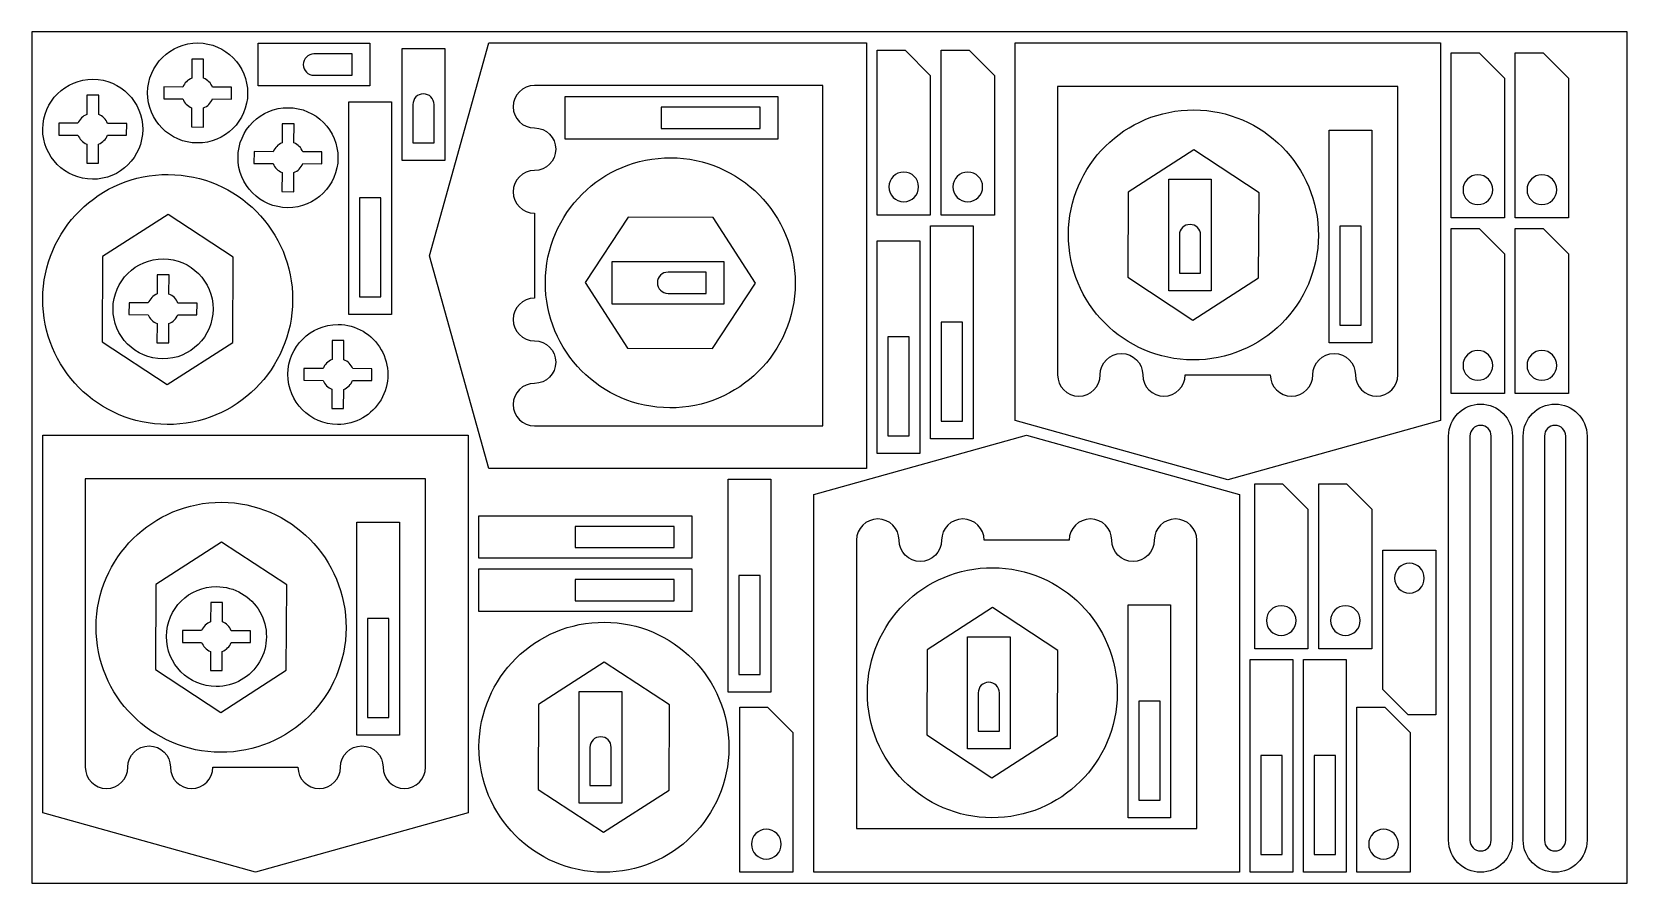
# Model space of a CAD drawing. Header units: metres. Extents: x 0 to 1500, y 0 to 800.
import ezdxf

# ---------------------------------------------------------------- set-up
doc = ezdxf.new("R2010")
doc.units = ezdxf.units.M

msp = doc.modelspace()

# ---------------------------------------------------------------- linework, layer by layer
for points in [[(0, 0), (1500, 0), (1500, 800), (0, 800)], [(317.7, 749.3), (212.7, 749.3), (212.7, 789.3), (317.7, 789.3)], [(348.2, 679.3), (348.2, 784.3), (388.2, 784.3), (388.2, 679.3)], [(429.7, 389.7), (373.9, 589.7), (429.7, 789.7), (784.7, 789.7), (784.7, 389.7)], [(794.8, 627.8), (794.8, 782.8), (821, 782.8), (844.8, 759.1), (844.8, 627.8)], [(855, 627.8), (855, 782.8), (881.2, 782.8), (905, 759.1), (905, 627.8)], [(1324.5, 434.7), (1124.5, 379), (924.5, 434.7), (924.5, 789.7), (1324.5, 789.7)], [(1334.7, 625.3), (1334.7, 780.3), (1360.9, 780.3), (1384.7, 756.5), (1384.7, 625.3)], [(1394.9, 625.3), (1394.9, 780.3), (1421.1, 780.3), (1444.9, 756.5), (1444.9, 625.3)], [(701.4, 699.3), (501.4, 699.3), (501.4, 739.3), (701.4, 739.3)], [(298, 534.4), (298, 734.4), (338, 734.4), (338, 534.4)], [(684.8, 729.3), (591.8, 729.3), (591.8, 709.3), (684.8, 709.3)], [(1219.9, 507.8), (1219.9, 707.8), (1259.9, 707.8), (1259.9, 507.8)], [(1092.5, 689.2), (1030.8, 649.5), (1030.5, 569.5), (1091.8, 529.2), (1153.5, 568.9), (1153.9, 648.9)], [(1069, 556.5), (1069, 661.5), (1109, 661.5), (1109, 556.5)], [(328, 551), (328, 644), (308, 644), (308, 551)], [(128, 628.5), (66.3, 588.8), (66, 508.8), (127.3, 468.5), (189, 508.2), (189.4, 588.2)], [(680.3, 563.8), (640.6, 625.5), (560.6, 625.9), (520.3, 564.5), (560, 502.8), (640, 502.5)], [(845, 417.7), (845, 617.7), (885, 617.7), (885, 417.7)], [(1249.9, 524.4), (1249.9, 617.4), (1229.9, 617.4), (1229.9, 524.4)], [(1334.7, 460.2), (1334.7, 615.2), (1360.9, 615.2), (1384.7, 591.4), (1384.7, 460.2)], [(1394.9, 460.2), (1394.9, 615.2), (1421.1, 615.2), (1444.9, 591.4), (1444.9, 460.2)], [(794.8, 403.7), (794.8, 603.7), (834.8, 603.7), (834.8, 403.7)], [(650.7, 544.2), (545.7, 544.2), (545.7, 584.2), (650.7, 584.2)], [(875, 434.3), (875, 527.3), (855, 527.3), (855, 434.3)], [(824.8, 420.3), (824.8, 513.3), (804.8, 513.3), (804.8, 420.3)], [(410.2, 66), (210.2, 10.2), (10.2, 66), (10.2, 421), (410.2, 421)], [(735.4, 365.2), (935.4, 421), (1135.4, 365.2), (1135.4, 10.2), (735.4, 10.2)], [(654.7, 179.5), (654.7, 379.5), (694.7, 379.5), (694.7, 179.5)], [(1149.8, 220.3), (1149.8, 375.3), (1176.1, 375.3), (1199.8, 351.5), (1199.8, 220.3)], [(1210.1, 220.3), (1210.1, 375.3), (1236.3, 375.3), (1260.1, 351.5), (1260.1, 220.3)], [(620.4, 305.3), (420.4, 305.3), (420.4, 345.3), (620.4, 345.3)], [(305.6, 139.1), (305.6, 339.1), (345.6, 339.1), (345.6, 139.1)], [(603.8, 335.3), (510.8, 335.3), (510.8, 315.3), (603.8, 315.3)], [(178.2, 320.4), (116.5, 280.7), (116.2, 200.7), (177.5, 160.4), (239.2, 200.2), (239.6, 280.2)], [(1320.3, 313), (1320.3, 158), (1294.1, 158), (1270.3, 181.8), (1270.3, 313)], [(620.4, 255.3), (420.4, 255.3), (420.4, 295.3), (620.4, 295.3)], [(603.8, 285.3), (510.8, 285.3), (510.8, 265.3), (603.8, 265.3)], [(684.7, 196.1), (684.7, 289.1), (664.7, 289.1), (664.7, 196.1)], [(903.4, 258.9), (841.7, 219.2), (841.4, 139.2), (902.7, 98.9), (964.4, 138.7), (964.8, 218.7)], [(1030.8, 61.4), (1030.8, 261.4), (1070.8, 261.4), (1070.8, 61.4)], [(335.6, 155.7), (335.6, 248.7), (315.6, 248.7), (315.6, 155.7)], [(879.8, 126.3), (879.8, 231.3), (919.8, 231.3), (919.8, 126.3)], [(1145.6, 10.2), (1145.6, 210.2), (1185.6, 210.2), (1185.6, 10.2)], [(1195.8, 10.2), (1195.8, 210.2), (1235.8, 210.2), (1235.8, 10.2)], [(538.2, 207.7), (476.5, 168), (476.2, 88), (537.5, 47.7), (599.2, 87.4), (599.6, 167.4)], [(514.7, 75), (514.7, 180), (554.7, 180), (554.7, 75)], [(665.6, 10.2), (665.6, 165.2), (691.8, 165.2), (715.6, 141.4), (715.6, 10.2)], [(1060.8, 78), (1060.8, 171), (1040.8, 171), (1040.8, 78)], [(1246, 10.2), (1246, 165.2), (1272.2, 165.2), (1296, 141.4), (1296, 10.2)], [(1175.6, 26.8), (1175.6, 119.8), (1155.6, 119.8), (1155.6, 26.8)], [(1225.8, 26.8), (1225.8, 119.8), (1205.8, 119.8), (1205.8, 26.8)]]:
    msp.add_lwpolyline(points, close=True)
for points in [[(156.1, 789.6, -1), (155.6, 695.6, -1)], [(150.2, 728.7), (150.2, 710.7), (161.3, 710.6), (161.3, 728.6, 0.206074), (169.8, 737), (187.8, 736.9), (187.8, 748), (169.8, 748.1, 0.206074), (161.5, 756.5), (161.5, 774.5), (150.4, 774.5), (150.4, 756.5, 0.206074), (141.9, 748.2), (123.9, 748.3), (123.9, 737.2), (141.9, 737.1, 0.206074)], [(301.1, 779.3), (265.2, 779.3, 1), (265.2, 759.3), (301.1, 759.3)], [(57.4, 755.5, -1), (57, 661.5, -1)], [(51.6, 694.6), (51.5, 676.6), (62.6, 676.6), (62.7, 694.6, 0.206074), (71.1, 702.9), (89.1, 702.9), (89.2, 713.9), (71.2, 714, 0.206074), (62.8, 722.4), (62.9, 740.4), (51.8, 740.5), (51.7, 722.5, 0.206074), (43.3, 714.1), (25.3, 714.2), (25.2, 703.1), (43.2, 703.1, 0.206074)], [(378.2, 695.9), (378.2, 731.8, 1), (358.2, 731.8), (358.2, 695.9)], [(743.6, 429.7), (743.6, 749.7), (472.6, 749.7, 1), (472.6, 709.7, -1), (472.6, 669.7, 1), (472.6, 629.7), (472.6, 549.7, 1), (472.6, 509.7, -1), (472.6, 469.7, 1), (472.6, 429.7)], [(1284.5, 748.7), (964.5, 748.7), (964.5, 477.7, 1), (1004.5, 477.7, -1), (1044.5, 477.7, 1), (1084.5, 477.7), (1164.5, 477.7, 1), (1204.5, 477.7, -1), (1244.5, 477.7, 1), (1284.5, 477.7)], [(241, 728.8, -1), (240.6, 634.8, -1)], [(1092.7, 726.7, -1), (1091.7, 491.7, -1)], [(235.2, 667.9), (235.1, 649.9), (246.2, 649.8), (246.3, 667.8, 0.206074), (254.7, 676.2), (272.7, 676.1), (272.7, 687.2), (254.7, 687.3, 0.206074), (246.4, 695.7), (246.5, 713.7), (235.4, 713.7), (235.3, 695.7, 0.206074), (226.9, 687.4), (208.9, 687.5), (208.8, 676.4), (226.8, 676.3, 0.206074)], [(717.8, 563.7, -1), (482.8, 564.7, -1)], [(128.2, 666, -1), (127.2, 431, -1)], [(819.8, 640.3, 1), (819.8, 668.3, 1)], [(880, 640.3, 1), (880, 668.3, 1)], [(1359.7, 637.7, 1), (1359.7, 665.7, 1)], [(1419.9, 637.7, 1), (1419.9, 665.7, 1)], [(1099, 573.1), (1099, 609, 1), (1079, 609), (1079, 573.1)], [(123.5, 586.7, -1), (123.1, 492.7, -1)], [(117.7, 525.8), (117.6, 507.8), (128.7, 507.8), (128.8, 525.8, 0.206074), (137.2, 534.1), (155.2, 534), (155.3, 545.1), (137.3, 545.2, 0.206074), (128.9, 553.6), (129, 571.6), (117.9, 571.7), (117.8, 553.7, 0.206074), (109.4, 545.3), (91.4, 545.4), (91.3, 534.3), (109.3, 534.2, 0.206074)], [(634.1, 574.2), (598.2, 574.2, 1), (598.2, 554.2), (634.1, 554.2)], [(287.9, 525, -1), (287.5, 431, -1)], [(282.1, 464.1), (282, 446.1), (293.1, 446), (293.2, 464, 0.206074), (301.6, 472.4), (319.6, 472.3), (319.7, 483.4), (301.7, 483.5, 0.206074), (293.3, 491.9), (293.4, 509.9), (282.3, 510), (282.2, 492, 0.206074), (273.8, 483.6), (255.8, 483.7), (255.8, 472.6), (273.8, 472.5, 0.206074)], [(1359.7, 472.6, 1), (1359.7, 500.6, 1)], [(1419.9, 472.6, 1), (1419.9, 500.6, 1)], [(1332.2, 40.2), (1332.2, 420.2, -1), (1392.2, 420.2), (1392.2, 40.2, -1)], [(1402.3, 40.2), (1402.3, 420.2, -1), (1462.3, 420.2), (1462.3, 40.2, -1)], [(1372.2, 40.2), (1372.2, 420.2, 1), (1352.2, 420.2), (1352.2, 40.2, 1)], [(1442.3, 40.2), (1442.3, 420.2, 1), (1422.3, 420.2), (1422.3, 40.2, 1)], [(370.2, 379.9), (50.2, 379.9), (50.2, 108.9, 1), (90.2, 108.9, -1), (130.2, 108.9, 1), (170.2, 108.9), (250.2, 108.9, 1), (290.2, 108.9, -1), (330.2, 108.9, 1), (370.2, 108.9)], [(178.4, 357.9, -1), (177.4, 122.9, -1)], [(775.4, 51.2), (1095.4, 51.2), (1095.4, 322.2, 1), (1055.4, 322.2, -1), (1015.4, 322.2, 1), (975.4, 322.2), (895.4, 322.2, 1), (855.4, 322.2, -1), (815.4, 322.2, 1), (775.4, 322.2)], [(1295.3, 300.6, 1), (1295.3, 272.6, 1)], [(903.6, 296.4, -1), (902.6, 61.4, -1)], [(173.7, 278.7, -1), (173.3, 184.7, -1)], [(167.9, 217.7), (167.8, 199.7), (178.9, 199.7), (179, 217.7, 0.206074), (187.4, 226), (205.4, 226), (205.5, 237.1), (187.5, 237.1, 0.206074), (179.1, 245.6), (179.2, 263.6), (168.1, 263.6), (168, 245.6, 0.206074), (159.6, 237.3), (141.6, 237.3), (141.5, 226.2), (159.5, 226.2, 0.206074)], [(1174.8, 232.7, 1), (1174.8, 260.7, 1)], [(1235.1, 232.7, 1), (1235.1, 260.7, 1)], [(538.4, 245.2, -1), (537.4, 10.2, -1)], [(909.8, 142.9), (909.8, 178.8, 1), (889.8, 178.8), (889.8, 142.9)], [(544.7, 91.6), (544.7, 127.5, 1), (524.7, 127.5), (524.7, 91.6)], [(690.6, 22.6, 1), (690.6, 50.6, 1)], [(1271, 22.6, 1), (1271, 50.6, 1)]]:
    msp.add_lwpolyline(points, format="xyb", close=True)

doc.saveas('drawing.dxf')
